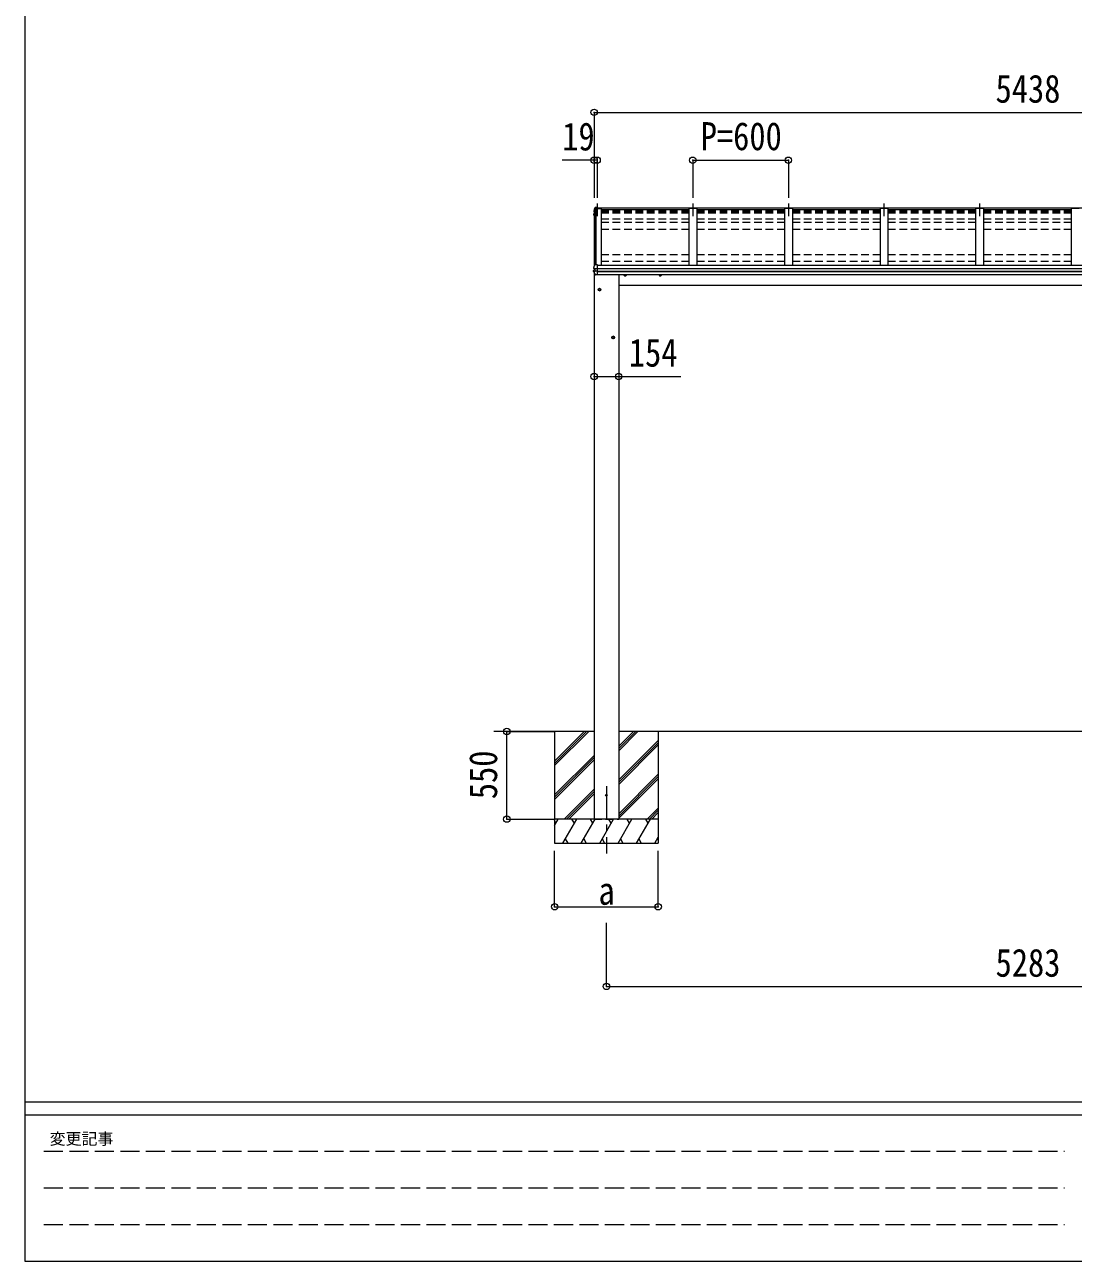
# Model space of a CAD drawing. Units: millimetres at full size, sheet at 1:40; some dimension numbers follow another scale. Extents: x -11243 to 11243, y -7760 to 7760.
# Drawn here: x -11243 to -4664, y -7760 to 0 of the extents above; entities that cross this region are included whole.
import ezdxf
from ezdxf.enums import TextEntityAlignment as Align

# ---------------------------------------------------------------- set-up
doc = ezdxf.new("R2010")
doc.units = ezdxf.units.MM
doc.header["$LTSCALE"] = 40
doc.header["$PDMODE"] = 32
doc.header["$PDSIZE"] = 40
for name, pattern in [('CHAIN1', [8, 5, -1, 1, -1]), ('DASHED1', [1.8, 1.2, -0.6]), ('DASHED3', [4, 3, -1])]:
    doc.linetypes.add(name, pattern=pattern)
for name, color, linetype, lineweight in [('0-0_0', 7, 'Continuous', 9), ('0-1_本体', 5, 'CHAIN1', 9), ('0-3_ELV2', 4, 'Continuous', 9), ('0-6_OTH_LINE', 6, 'Continuous', 9), ('F-0_240', 7, 'Continuous', 9)]:
    doc.layers.add(name, color=color, linetype=linetype, lineweight=lineweight)
doc.styles.add('ＭＳ ゴシック', font='')
doc.styles.get('ＭＳ ゴシック').set_extended_font_data('MS Gothic')

msp = doc.modelspace()

# ---------------------------------------------------------------- linework, layer by layer
at = {"layer": '0-0_0'}
for p, q in [((-7670.04, -4435.17), (-8299.66, -4435.17)), ((-7918.04, -4435.17), (-7918.04, -5135.17)), ((-7918.04, -4621.15), (-7732.06, -4435.17)), ((-7918.04, -4635.3), (-7717.92, -4435.17)), ((-7918.04, -4649.44), (-7703.78, -4435.17)), ((-7918.04, -4437.31), (-7915.91, -4435.17)), ((-2387.04, -4435.17), (-7516.04, -4435.17)), ((-7516.04, -4555.81), (-7395.41, -4435.17)), ((-7516.04, -4541.66), (-7409.55, -4435.17)), ((-7516.04, -4527.52), (-7423.69, -4435.17)), ((-7516.04, -4739.65), (-7268.04, -4491.65)), ((-7268.04, -4435.17), (-7268.04, -5135.17)), ((-7516.04, -4753.79), (-7268.04, -4505.8)), ((-7516.04, -4767.94), (-7268.04, -4519.94)), ((-7918.04, -4833.28), (-7670.04, -4585.29)), ((-7918.04, -4847.43), (-7670.04, -4599.43)), ((-7918.04, -4861.57), (-7670.04, -4613.57)), ((-7516.04, -4951.78), (-7268.04, -4703.79)), ((-7516.04, -4965.93), (-7268.04, -4717.93)), ((-7516.04, -4980.07), (-7268.04, -4732.07)), ((-7857.8, -4985.17), (-7670.04, -4797.42)), ((-7843.66, -4985.17), (-7670.04, -4811.56)), ((-7829.52, -4985.17), (-7670.04, -4825.7)), ((-7337.3, -4985.17), (-7268.04, -4915.92)), ((-7323.16, -4985.17), (-7268.04, -4930.06)), ((-7309.02, -4985.17), (-7268.04, -4944.2)), ((-7268.04, -4985.17), (-7918.04, -4985.17)), ((-7918.04, -5025.27), (-7894.89, -4985.17)), ((-7909.89, -5011.16), (-7918.04, -4997.04)), ((-7866.03, -5135.17), (-7779.42, -4985.17)), ((-7794.42, -5011.16), (-7809.43, -4985.17)), ((-7750.56, -5135.17), (-7663.95, -4985.17)), ((-7678.95, -5011.16), (-7693.95, -4985.17)), ((-7635.09, -5135.17), (-7548.48, -4985.17)), ((-7563.48, -5011.16), (-7578.48, -4985.17)), ((-7519.62, -5135.17), (-7433.01, -4985.17)), ((-7448.01, -5011.16), (-7463.01, -4985.17)), ((-7404.14, -5135.17), (-7317.54, -4985.17)), ((-7347.54, -4985.17), (-7332.54, -5011.16)), ((-7851.03, -5109.2), (-7836.03, -5135.17)), ((-7735.56, -5109.19), (-7720.56, -5135.17)), ((-7620.09, -5109.19), (-7605.09, -5135.17)), ((-7504.62, -5109.2), (-7489.62, -5135.17)), ((-7389.15, -5109.2), (-7374.15, -5135.17)), ((-7288.67, -5135.17), (-7268.04, -5099.44)), ((-7273.68, -5109.2), (-7268.04, -5118.95)), ((-7918.04, -5135.17), (-7268.04, -5135.17))]:
    msp.add_line(p, q, dxfattribs=at)
at = {"layer": '0-0_0', "linetype": 'DASHED1'}
msp.add_line((-7670.04, -4985.17), (-7516.04, -4985.17), dxfattribs=at)
at = {"layer": '0-1_本体'}
for p, q in [((-7651.54, -1122.19), (-7651.54, -1201.45)), ((-7051.54, -1122.19), (-7051.54, -1201.45)), ((-6451.54, -1122.19), (-6451.54, -1201.45)), ((-5851.54, -1122.19), (-5851.54, -1201.45)), ((-5251.54, -1122.19), (-5251.54, -1201.45)), ((-7593.04, -4779.23), (-7593.04, -5200.31))]:
    msp.add_line(p, q, dxfattribs=at)
at = {"layer": '0-3_ELV2'}
for p, q in [((-7670.54, -1171.91), (-7663.42, -1153.35)), ((-7663.72, -1153.2), (-7662.52, -1153.13)), ((-7663.54, -1153.67), (-7663.54, -1501.67)), ((-7663.42, -1153.35), (-7626.54, -1153.35)), ((-7662.37, -1152.92), (-7662.74, -1150.44)), ((-7662.52, -1153.13), (-7662.74, -1151.65)), ((-7648.54, -1147.21), (-7662.7, -1147.99)), ((-7651.54, -1152.32), (-7662.37, -1152.92)), ((-7662.37, -1152.92), (-7662.37, -1153.35)), ((-7662.37, -1153.3), (-7651.54, -1153.3)), ((-7657.84, -1507.04), (-7657.84, -1153.35)), ((-7651.54, -1150.07), (-7651.54, -1153.3)), ((-7651.54, -1150.07), (-7648.54, -1150.07)), ((-7648.54, -1150.07), (-7648.54, -1147.22)), ((-7626.54, -1153.35), (-7626.54, -1509.61)), ((-7626.54, -1158.75), (-7076.54, -1158.75)), ((-7026.54, -1153.35), (-7076.54, -1153.35)), ((-7076.54, -1153.35), (-7076.54, -1509.61)), ((-7026.54, -1153.35), (-7026.54, -1509.61)), ((-7026.54, -1158.75), (-6476.54, -1158.75)), ((-6426.54, -1153.35), (-6476.54, -1153.35)), ((-6476.54, -1153.35), (-6476.54, -1509.61)), ((-6426.54, -1153.35), (-6426.54, -1509.61)), ((-6426.54, -1158.75), (-5876.54, -1158.75)), ((-5826.54, -1153.35), (-5876.54, -1153.35)), ((-5876.54, -1153.35), (-5876.54, -1509.61)), ((-5826.54, -1153.35), (-5826.54, -1509.61)), ((-5826.54, -1158.75), (-5276.54, -1158.75)), ((-5226.54, -1153.35), (-5276.54, -1153.35)), ((-5276.54, -1153.35), (-5276.54, -1509.61)), ((-5226.54, -1153.35), (-5226.54, -1509.61)), ((-5226.54, -1158.75), (-4676.54, -1158.75)), ((-4626.54, -1153.35), (-4676.54, -1153.35)), ((-4676.54, -1153.35), (-4676.54, -1509.61)), ((-7673.42, -1188.19), (-7673.42, -1192.24)), ((-7673.38, -1187.86), (-7673.38, -1187.92)), ((-7673.02, -1169.24), (-7673.02, -1173.26)), ((-7670.54, -1190.61), (-7672.37, -1190.96)), ((-7671.96, -1174.54), (-7670.54, -1174.81)), ((-7670.54, -1186.59), (-7671.68, -1186.74)), ((-7671.39, -1192.3), (-7670.54, -1192.13)), ((-7670.54, -1172.94), (-7671.11, -1172.83)), ((-7670.54, -1173.29), (-7671.11, -1173.18)), ((-7670.54, -1171.91), (-7670.54, -1516.19)), ((-7673.59, -1548.53), (-7673.59, -1542)), ((-7673.11, -1529.97), (-7673.11, -1523.47)), ((-7665.54, -1539.62), (-7672.78, -1541.02)), ((-7672.25, -1530.97), (-7672.31, -1530.95)), ((-7672.25, -1530.97), (-7672.24, -1530.97)), ((-7664.99, -1531.9), (-7671.37, -1531.11)), ((-7670.54, -1531.21), (-7670.54, -1540.59)), ((-7665.54, -1531.83), (-7665.54, -1545.63)), ((-7648.54, -1531.9), (-7663.34, -1531.99)), ((-7648.54, -1545.76), (-7663.34, -1545.55)), ((-7648.54, -1570.06), (-7648.54, -1506.58)), ((-7648.54, -1509.61), (-2254.54, -1509.61)), ((-7648.54, -1529.14), (-2254.54, -1529.14)), ((-7648.54, -1530.04), (-2254.54, -1530.04)), ((-7648.54, -1547.28), (-2254.54, -1547.28)), ((-7648.54, -1549.25), (-2254.54, -1549.25)), ((-7670.04, -1554.68), (-7670.04, -4985.17)), ((-7660.92, -1568.97), (-7660.91, -1568.99)), ((-7648.54, -1570.06), (-7660.13, -1569.43)), ((-7648.54, -1567.27), (-2254.54, -1567.27)), ((-7516.04, -1567.27), (-7516.04, -4985.17)), ((-7516.04, -1635.17), (-2387.04, -1635.17))]:
    msp.add_line(p, q, dxfattribs=at)
at = {"layer": '0-3_ELV2', "linetype": 'DASHED1'}
for p, q in [((-7626.54, -1168.87), (-7076.54, -1168.87)), ((-7626.54, -1173.72), (-7076.54, -1173.72)), ((-7626.54, -1175.25), (-7076.54, -1175.25)), ((-7626.54, -1177.22), (-7076.54, -1177.22)), ((-7626.54, -1180.99), (-7076.54, -1180.99)), ((-7626.54, -1218.29), (-7076.54, -1218.29)), ((-7626.54, -1239.45), (-7076.54, -1239.45)), ((-7026.54, -1168.87), (-6476.54, -1168.87)), ((-7026.54, -1173.72), (-6476.54, -1173.72)), ((-7026.54, -1175.25), (-6476.54, -1175.25)), ((-7026.54, -1177.22), (-6476.54, -1177.22)), ((-7026.54, -1180.99), (-6476.54, -1180.99)), ((-7026.54, -1218.29), (-6476.54, -1218.29)), ((-7026.54, -1239.45), (-6476.54, -1239.45)), ((-6426.54, -1168.87), (-5876.54, -1168.87)), ((-6426.54, -1173.72), (-5876.54, -1173.72)), ((-6426.54, -1175.25), (-5876.54, -1175.25)), ((-6426.54, -1177.22), (-5876.54, -1177.22)), ((-6426.54, -1180.99), (-5876.54, -1180.99)), ((-6426.54, -1218.29), (-5876.54, -1218.29)), ((-6426.54, -1239.45), (-5876.54, -1239.45)), ((-5826.54, -1168.87), (-5276.54, -1168.87)), ((-5826.54, -1173.72), (-5276.54, -1173.72)), ((-5826.54, -1175.25), (-5276.54, -1175.25)), ((-5826.54, -1177.22), (-5276.54, -1177.22)), ((-5826.54, -1180.99), (-5276.54, -1180.99)), ((-5826.54, -1218.29), (-5276.54, -1218.29)), ((-5826.54, -1239.45), (-5276.54, -1239.45)), ((-5226.54, -1168.87), (-4676.54, -1168.87)), ((-5226.54, -1173.72), (-4676.54, -1173.72)), ((-5226.54, -1175.25), (-4676.54, -1175.25)), ((-5226.54, -1177.22), (-4676.54, -1177.22)), ((-5226.54, -1180.99), (-4676.54, -1180.99)), ((-5226.54, -1218.29), (-4676.54, -1218.29)), ((-5226.54, -1239.45), (-4676.54, -1239.45)), ((-7626.54, -1281.96), (-7076.54, -1281.96)), ((-7026.54, -1281.96), (-6476.54, -1281.96)), ((-6426.54, -1281.96), (-5876.54, -1281.96)), ((-5826.54, -1281.96), (-5276.54, -1281.96)), ((-5226.54, -1281.96), (-4676.54, -1281.96)), ((-7626.54, -1442.24), (-7076.54, -1442.24)), ((-7026.54, -1442.24), (-6476.54, -1442.24)), ((-6426.54, -1442.24), (-5876.54, -1442.24)), ((-5826.54, -1442.24), (-5276.54, -1442.24)), ((-5226.54, -1442.24), (-4676.54, -1442.24)), ((-7626.54, -1484.75), (-7076.54, -1484.75)), ((-7026.54, -1484.75), (-6476.54, -1484.75)), ((-6426.54, -1484.75), (-5876.54, -1484.75)), ((-5826.54, -1484.75), (-5276.54, -1484.75)), ((-5226.54, -1484.75), (-4676.54, -1484.75))]:
    msp.add_line(p, q, dxfattribs=at)
at = {"layer": '0-3_ELV2'}
for points in [[(-7665.35, -1149.2), (-7669.59, -1159.81), (-7672.94, -1168.75), (-7673, -1169.03), (-7673.01, -1169.09)], [(-7665.35, -1152.77), (-7666.34, -1155.26), (-7667.33, -1157.75), (-7668.3, -1160.25), (-7669.25, -1162.76), (-7670.2, -1165.27), (-7671.12, -1167.78), (-7672.04, -1170.3), (-7672.94, -1172.83)], [(-7648.54, -1149.65), (-7662.74, -1150.44), (-7662.74, -1151.65), (-7663.86, -1151.71)], [(-7662.44, -1153.35), (-7662.52, -1152.79), (-7662.52, -1153.13)], [(-7651.54, -1153.35), (-7651.54, -1150.08), (-2251.54, -1150.08)], [(-7673.38, -1187.87), (-7673.41, -1188.05), (-7673.42, -1188.18)], [(-7673.25, -1192.88), (-7671.78, -1195.42), (-7670.54, -1197.55)], [(-7673.01, -1169.09), (-7673.02, -1169.19), (-7673.01, -1169.25)], [(-7673.06, -1523.14), (-7673.11, -1523.35), (-7673.11, -1523.47)], [(-7665.18, -1502.33), (-7666.22, -1504.91), (-7667.24, -1507.5), (-7668.24, -1510.09), (-7669.24, -1512.69), (-7670.21, -1515.29), (-7671.18, -1517.9), (-7672.12, -1520.52), (-7673.06, -1523.14)], [(-7669.77, -1531.2), (-7671, -1531.15), (-7672.24, -1530.97)], [(-7664.99, -1531.9), (-7664.74, -1531.93), (-7664.59, -1531.94)], [(-7648.54, -1506.58), (-7662.54, -1507.27), (-7662.54, -1501.62), (-7664.31, -1501.71)], [(-7475.54, -1574.97), (-7482.04, -1571.22), (-7482.04, -1567.27)], [(-7475.54, -1574.97), (-7469.04, -1571.22), (-7469.04, -1567.27)], [(-7255.55, -1574.97), (-7262.05, -1571.22), (-7262.05, -1567.27)], [(-7255.55, -1574.97), (-7249.05, -1571.22), (-7249.05, -1567.27)], [(-7637.04, -1669.97), (-7643.54, -1666.22), (-7643.54, -1658.71), (-7637.04, -1654.96)], [(-7637.04, -1669.97), (-7630.54, -1666.22), (-7630.54, -1658.71), (-7637.04, -1654.96)], [(-7550.04, -1969.97), (-7556.54, -1966.22), (-7556.54, -1958.71), (-7550.04, -1954.96)], [(-7550.04, -1969.97), (-7543.54, -1966.22), (-7543.54, -1958.71), (-7550.04, -1954.96)]]:
    msp.add_lwpolyline(points, dxfattribs=at)
for centre, radius in [((-7637.04, -1662.46), 8.5), ((-7637.04, -1662.46), 7.7), ((-7637.04, -1662.46), 6.5), ((-7550.04, -1962.46), 8.5), ((-7550.04, -1962.46), 7.7), ((-7550.04, -1962.46), 6.5), ((-7593.04, -4835.17), 5)]:
    msp.add_circle(centre, radius, dxfattribs=at)
for centre, radius, start, end in [((-7201.61, -1339.76), 498.52, 158.04646, 160.43093), ((-7663.77, -1153.4), 1.7, 92.9577, 157.99775), ((-7663.12, -1150.57), 2.62, 80.76, 148.16555), ((-7663.7, -1153.5), 0.3, 92.95769, 158.00506), ((-7672.12, -1192.24), 1.3, 100.8784, 209.72862), ((-7672.12, -1188.14), 1.3, 99.76805, 169.97457), ((-7671.72, -1173.26), 1.3, 160.55137, 259.11062), ((-7671.67, -1189.07), 2.32, 92.65141, 119.69627), ((-7671.34, -1192.59), 0.299, 100.87832, 209.80871), ((-7238.78, -943.98), 499.04, 209.85327, 210.09589), ((-7238.78, -944.33), 499.04, 209.85327, 210.09589), ((-7671.05, -1172.88), 0.299, 160.48478, 259.11069), ((-7671.05, -1172.53), 0.3, 212.93591, 259.04607), ((-7672.59, -1542), 0.998, 100.914, 179.94879), ((-7672.59, -1548.53), 1, 180, 210.67851), ((-7278.64, -1314.83), 459.05, 210.67556, 213.61643), ((-7672.11, -1529.97), 1, 180, 258.54639), ((-7665.88, -1529.28), 16.37, 271.41275, 274.51688), ((-7664.25, -1502.71), 1, 92.95955, 157.94622), ((-7660.07, -1568.44), 1, 213.61937, 266.89265), ((-7475.54, -1567.46), 8.5, 178.68482, 1.31518), ((-7475.54, -1567.46), 7.7, 178.54815, 1.45185), ((-7475.54, -1567.46), 6.5, 178.27991, 1.72009), ((-7255.55, -1567.46), 8.5, 178.68472, 1.31528), ((-7255.55, -1567.46), 7.7, 178.54804, 1.45196), ((-7255.55, -1567.46), 6.5, 178.27976, 1.72024)]:
    msp.add_arc(centre, radius, start, end, dxfattribs=at)
for centre, major_axis, ratio, start_param, end_param in [((-7664.54, -1545.43), (1, 0.195), 0.067217, 3.1284981, 3.4826308), ((-7664.7, -1524.38), (9.96, -2.12), 0.734427, 4.8771941, 5.0024979), ((-7664.7, -1553.16), (9.97, 1.96), 0.736539, 1.29146, 1.4167637)]:
    msp.add_ellipse(centre, major_axis=major_axis, ratio=ratio, start_param=start_param, end_param=end_param, dxfattribs=at)
at = {"layer": '0-6_OTH_LINE'}
for p, q in [((-7670.54, -550.08), (-7670.54, -1085.55)), ((-7670.54, -550.08), (-2232.54, -550.08)), ((-7670.54, -850.08), (-7870.76, -850.08)), ((-7670.54, -850.08), (-7670.54, -1085.55)), ((-7651.54, -850.08), (-7670.54, -850.08)), ((-7651.54, -850.08), (-7651.54, -1085.55)), ((-7051.54, -850.08), (-7051.54, -1085.55)), ((-7051.54, -850.08), (-6451.54, -850.08)), ((-6451.54, -850.08), (-6451.54, -1085.55)), ((-7670.04, -2207.86), (-7516.04, -2207.86)), ((-8218.04, -4435.17), (-7919.04, -4435.17)), ((-8218.04, -4985.17), (-8218.04, -4435.17)), ((-8218.04, -4985.17), (-7919.04, -4985.17)), ((-7918.04, -5535.15), (-7918.04, -5185.17)), ((-7268.04, -5535.15), (-7268.04, -5185.17)), ((-7918.04, -5535.15), (-7268.04, -5535.15)), ((-7593.04, -6035.17), (-7593.04, -5635.17)), ((-7593.04, -6035.17), (-2310.04, -6035.17))]:
    msp.add_line(p, q, dxfattribs=at)
at = {"layer": '0-6_OTH_LINE', "lineweight": 18}
msp.add_line((-7516.04, -2207.86), (-7126.84, -2207.86), dxfattribs=at)
at = {"layer": '0-6_OTH_LINE'}
for p in [(-7670.54, -550.08), (-7670.54, -850.08), (-7651.54, -850.08), (-7051.54, -850.08), (-6451.54, -850.08), (-7670.04, -2207.86), (-7516.04, -2207.86), (-8218.04, -4435.17), (-8218.04, -4985.17), (-7918.04, -5535.15), (-7268.04, -5535.15), (-7593.04, -6035.17)]:
    msp.add_point(p, dxfattribs=at)
at = {"layer": 'F-0_240', "color": 5}
for p, q in [((-11242.74, 7760), (-11242.74, -7760)), ((-11242.74, -6760), (10677.26, -6760)), ((-11242.74, -6840), (7121.58, -6840)), ((-11242.74, -7760), (10677.26, -7760))]:
    msp.add_line(p, q, dxfattribs=at)
at = {"layer": 'F-0_240', "color": 4, "linetype": 'DASHED3'}
for p, q in [((-11122.75, -7070), (-4718.42, -7070)), ((-11122.75, -7300), (-4718.42, -7300)), ((-11122.75, -7530), (-4718.42, -7530))]:
    msp.add_line(p, q, dxfattribs=at)

# ---------------------------------------------------------------- texts
at = {"layer": '0-6_OTH_LINE', "color": 7, "style": 'ＭＳ ゴシック', "width": 0.85}
for s, p in [('5438', (-5151.54, -542.08)), ('19', (-7870.44, -841.66)), ('P=600', (-7001.54, -840.08)), ('154', (-7452.54, -2198.44)), ('a', (-7643.04, -5575.15)), ('5283', (-5151.54, -6027.17))]:
    msp.add_text(s, height=176, dxfattribs=at).set_placement(p, align=Align.BOTTOM_LEFT)
msp.add_text('550', height=176, rotation=90, dxfattribs=at).set_placement((-8226.04, -4860.17), align=Align.BOTTOM_LEFT)
at = {"layer": 'F-0_240', "style": 'ＭＳ ゴシック'}
msp.add_text('変更記事', height=73.31, dxfattribs=at).set_placement((-11086.44, -7050), align=Align.BOTTOM_LEFT)

doc.saveas('drawing.dxf')
